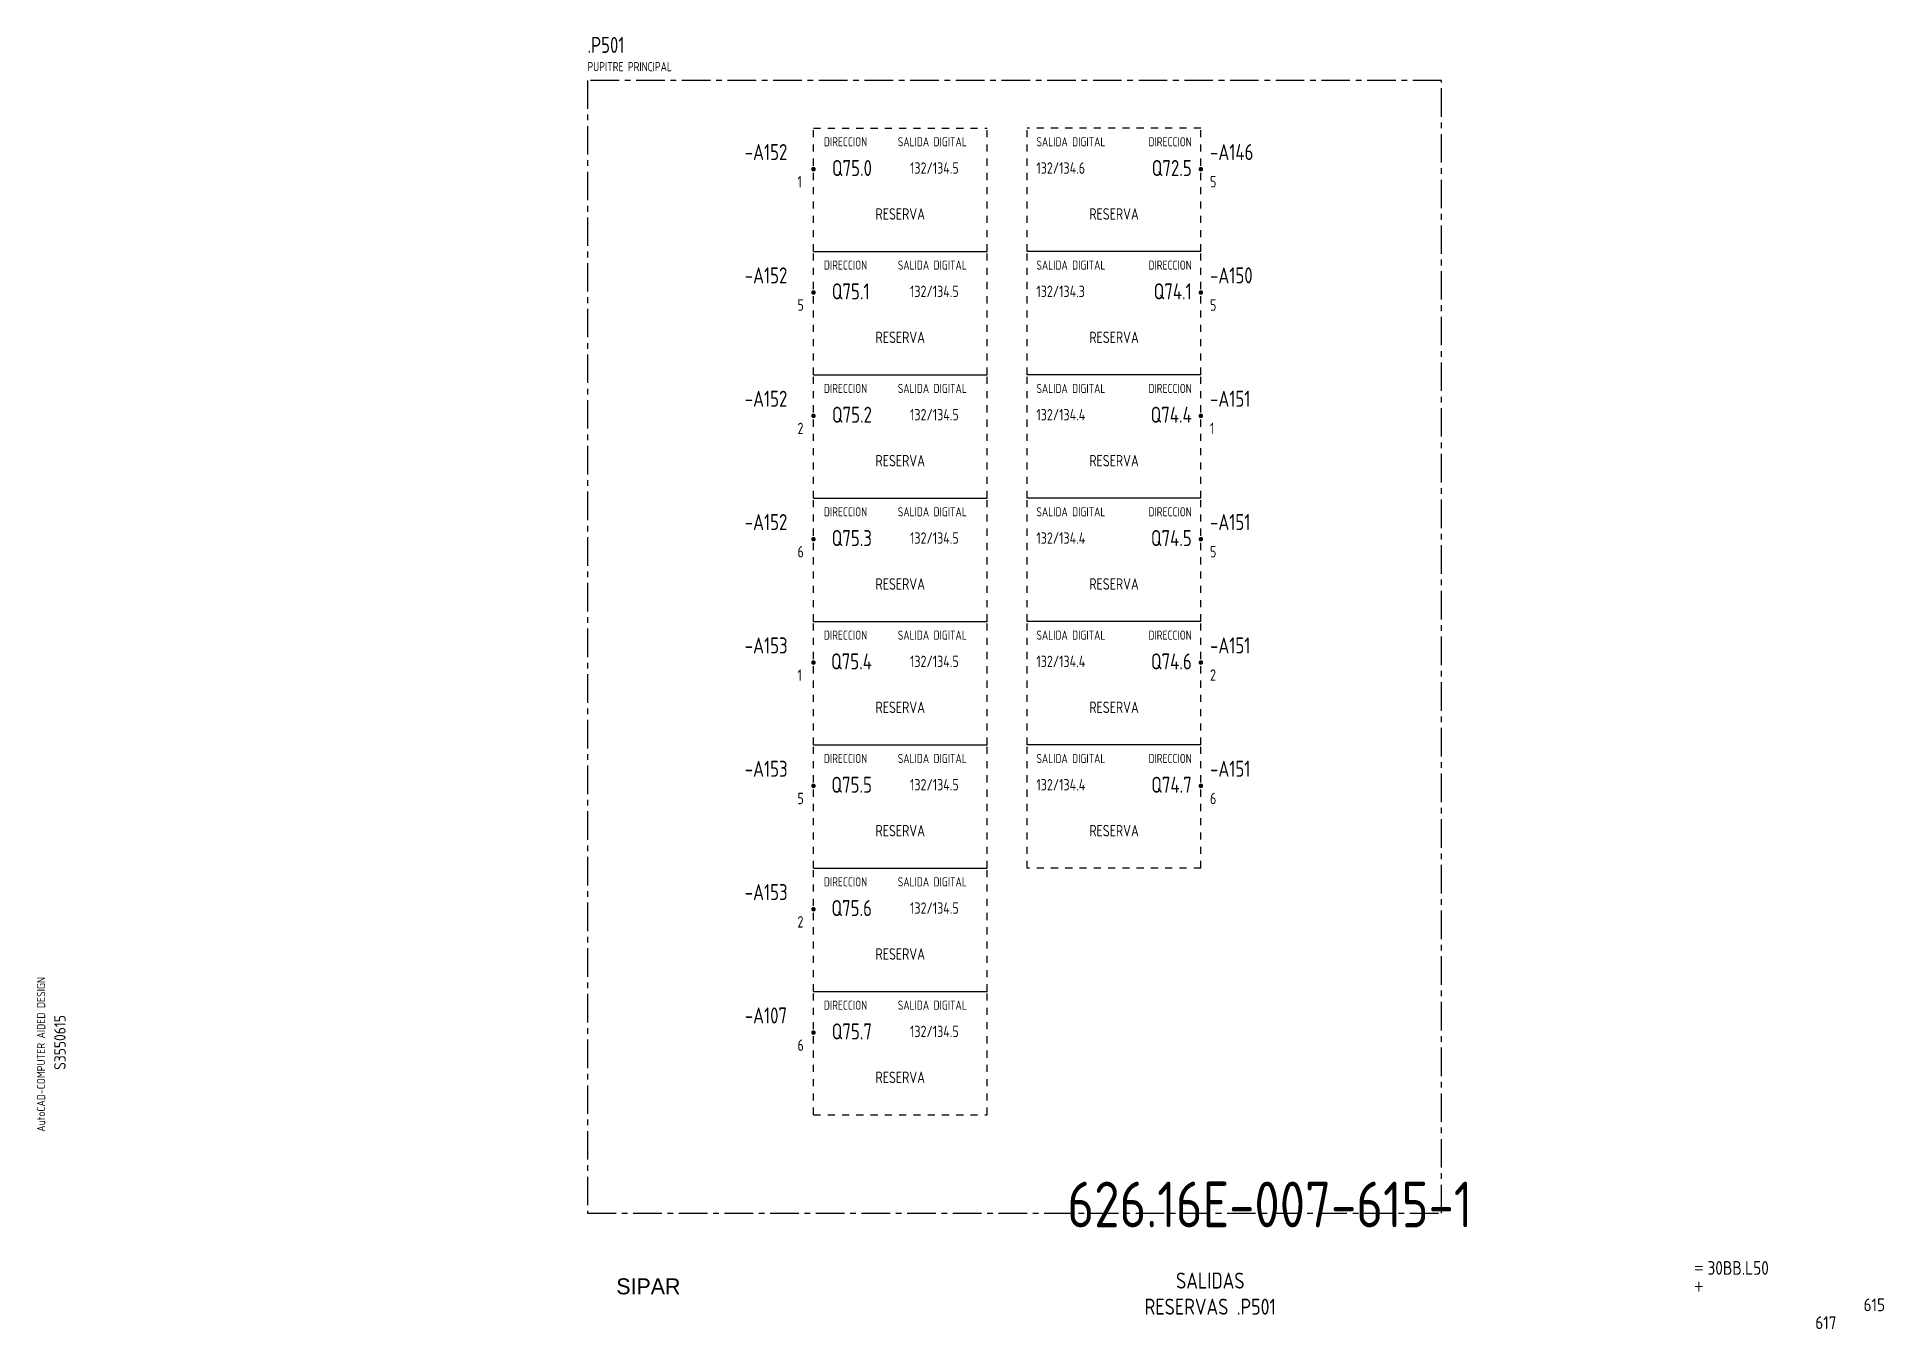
# Model space of a CAD drawing. Extents: x 10 to 414, y 6 to 288.
import ezdxf
from ezdxf.enums import TextEntityAlignment as Align

# ---------------------------------------------------------------- set-up
doc = ezdxf.new("R2010")
doc.units = 0
doc.header["$LTSCALE"] = 5
doc.header["$MEASUREMENT"] = 0
doc.linetypes.add('CENTER', pattern=[2, 1.25, -0.25, 0.25, -0.25])
doc.linetypes.add('HIDDEN1', pattern=[0.625, 0.3125, -0.3125])
doc.layers.get('0').update_dxf_attribs({"linetype": 'CONTINUOUS'})
doc.layers.add('3', color=3, linetype='CONTINUOUS')
doc.layers.add('CART', color=7, linetype='CONTINUOUS')
doc.styles.add('DIN', font='DIN.shx', dxfattribs={"width": 0.85})
doc.styles.add('N', font='ROMANS', dxfattribs={"width": 0.85, "height": 3})
doc.styles.add('X', font='UNIV.SHX', dxfattribs={"height": 3.5})

# ---------------------------------------------------------------- blocks, each defined once
blk = doc.blocks.new('B5-3')
at = {"linetype": 'Continuous', "const_width": 0.5}
blk.add_lwpolyline([(-0.25, 0, 1), (0.25, 0, 1)], format="xyb", close=True, dxfattribs=at)

msp = doc.modelspace()

# ---------------------------------------------------------------- linework, layer by layer
at = {"color": 3, "linetype": 'CENTER'}
for p, q in [((130.17, 279), (130.17, 31)), ((317.08, 279), (130.17, 279)), ((317.08, 31), (317.08, 279)), ((130.17, 31), (317.08, 31))]:
    msp.add_line(p, q, dxfattribs=at)
at = {"linetype": 'HIDDEN1'}
for p, q in [((179.64, 268.55), (217.64, 268.55)), ((179.64, 241.55), (179.64, 268.55)), ((217.64, 241.55), (217.64, 268.55)), ((226.44, 241.55), (226.44, 268.55)), ((264.44, 268.55), (226.44, 268.55)), ((264.44, 241.55), (264.44, 268.55)), ((179.64, 214.55), (179.64, 241.55)), ((217.64, 214.55), (217.64, 241.55)), ((226.44, 214.55), (226.44, 241.55)), ((264.44, 214.55), (264.44, 241.55)), ((179.64, 187.55), (179.64, 214.55)), ((217.64, 187.55), (217.64, 214.55)), ((226.44, 187.55), (226.44, 214.55)), ((264.44, 187.55), (264.44, 214.55)), ((179.64, 160.55), (179.64, 187.55)), ((217.64, 160.55), (217.64, 187.55)), ((226.44, 160.55), (226.44, 187.55)), ((264.44, 160.55), (264.44, 187.55)), ((179.64, 133.55), (179.64, 160.55)), ((217.64, 133.55), (217.64, 160.55)), ((226.44, 133.55), (226.44, 160.55)), ((264.44, 133.55), (264.44, 160.55)), ((179.64, 106.55), (179.64, 133.55)), ((217.64, 106.55), (217.64, 133.55)), ((226.44, 106.55), (226.44, 133.55)), ((264.44, 106.55), (264.44, 133.55)), ((179.64, 79.55), (179.64, 106.55)), ((217.64, 79.55), (217.64, 106.55)), ((264.44, 106.55), (226.44, 106.55)), ((179.64, 52.55), (179.64, 79.55)), ((217.64, 52.55), (217.64, 79.55)), ((179.64, 52.55), (217.64, 52.55))]:
    msp.add_line(p, q, dxfattribs=at)
at = {"linetype": 'Continuous'}
for p, q in [((179.64, 241.55), (217.64, 241.55)), ((264.44, 241.55), (226.44, 241.55)), ((179.64, 214.55), (217.64, 214.55)), ((264.44, 214.55), (226.44, 214.55)), ((179.64, 187.55), (217.64, 187.55)), ((264.44, 187.55), (226.44, 187.55)), ((179.64, 160.55), (217.64, 160.55)), ((264.44, 160.55), (226.44, 160.55)), ((179.64, 133.55), (217.64, 133.55)), ((264.44, 133.55), (226.44, 133.55)), ((179.64, 106.55), (217.64, 106.55)), ((179.64, 79.55), (217.64, 79.55))]:
    msp.add_line(p, q, dxfattribs=at)

# ---------------------------------------------------------------- block references
at = {"xscale": -1}
for p in [(179.64, 259.55), (179.64, 232.55), (179.64, 205.55), (179.64, 178.55), (179.64, 151.55), (179.64, 124.55), (179.64, 97.55), (179.64, 70.55)]:
    msp.add_blockref('B5-3', p, dxfattribs=at)
for p in [(264.44, 259.55), (264.44, 232.55), (264.44, 205.55), (264.44, 178.55), (264.44, 151.55), (264.44, 124.55)]:
    msp.add_blockref('B5-3', p)

# ---------------------------------------------------------------- texts
at = {"color": 3, "style": 'DIN', "width": 0.8}
msp.add_text('.P501', height=3.5, dxfattribs=at).set_placement((130.17, 285))
at = {"style": 'DIN', "width": 0.8}
for s, height, p in [('PUPITRE PRINCIPAL', 2, (130.17, 281)), ('132/134.5', 2.5, (200.78, 258.55)), ('132/134.6', 2.5, (228.44, 258.55)), ('1', 2.5, (176.14, 255.55)), ('5', 2.5, (266.44, 255.55)), ('5', 2.5, (176.14, 228.55)), ('132/134.5', 2.5, (200.78, 231.55)), ('132/134.3', 2.5, (228.44, 231.55)), ('5', 2.5, (266.44, 228.55)), ('132/134.5', 2.5, (200.78, 204.55)), ('132/134.4', 2.5, (228.44, 204.55)), ('2', 2.5, (176.14, 201.55)), ('1', 2.5, (266.44, 201.55)), ('132/134.5', 2.5, (200.78, 177.55)), ('132/134.4', 2.5, (228.44, 177.55)), ('6', 2.5, (176.14, 174.55)), ('5', 2.5, (266.44, 174.55)), ('1', 2.5, (176.14, 147.55)), ('132/134.5', 2.5, (200.78, 150.55)), ('132/134.4', 2.5, (228.44, 150.55)), ('2', 2.5, (266.44, 147.55)), ('132/134.5', 2.5, (200.78, 123.55)), ('132/134.4', 2.5, (228.44, 123.55)), ('5', 2.5, (176.14, 120.55)), ('6', 2.5, (266.44, 120.55)), ('132/134.5', 2.5, (200.78, 96.55)), ('2', 2.5, (176.14, 93.55)), ('6', 2.5, (176.14, 66.55)), ('132/134.5', 2.5, (200.78, 69.55))]:
    msp.add_text(s, height=height, dxfattribs=at).set_placement(p)
at = {"color": 1, "style": 'DIN', "width": 0.8}
for p in [(191.4, 264.55), (262.44, 264.55), (191.4, 237.55), (262.44, 237.55), (191.4, 210.55), (262.44, 210.55), (191.4, 183.55), (262.44, 183.55), (191.4, 156.55), (262.44, 156.55), (191.4, 129.55), (262.44, 129.55), (191.4, 102.55), (191.4, 75.55)]:
    msp.add_text('DIRECCION', height=2, dxfattribs=at).set_placement(p, align=Align.RIGHT)
for p in [(198.1, 264.55), (228.44, 264.55), (198.1, 237.55), (228.44, 237.55), (198.1, 210.55), (228.44, 210.55), (198.1, 183.55), (228.44, 183.55), (198.1, 156.55), (228.44, 156.55), (198.1, 129.55), (228.44, 129.55), (198.1, 102.55), (198.1, 75.55)]:
    msp.add_text('SALIDA DIGITAL', height=2, dxfattribs=at).set_placement(p)
at = {"style": 'DIN', "width": 0.8}
for p in [(198.64, 248.5), (245.44, 248.5), (198.64, 221.5), (245.44, 221.5), (198.64, 194.5), (245.44, 194.5), (198.64, 167.5), (245.44, 167.5), (198.64, 140.5), (245.44, 140.5), (198.64, 113.5), (245.44, 113.5), (198.64, 86.5), (198.64, 59.5)]:
    msp.add_text('RESERVA', height=2.5, dxfattribs=at).set_placement(p, align=Align.CENTER)
at = {"color": 2, "insert": (235.21, 37.92), "char_height": 10, "width": 111.0411, "attachment_point": 1, "style": 'DIN'}
msp.add_mtext('626.16E-007-615-1', dxfattribs=at)
at = {"layer": '3', "style": 'DIN', "width": 0.8}
for s, p in [('-A152', (164.6, 261.55)), ('-A146', (266.44, 261.55)), ('-A152', (164.6, 234.55)), ('-A150', (266.44, 234.55)), ('-A152', (164.6, 207.55)), ('-A151', (266.44, 207.55)), ('-A152', (164.6, 180.55)), ('-A151', (266.44, 180.55)), ('-A153', (164.6, 153.55)), ('-A151', (266.44, 153.55)), ('-A153 ', (164.6, 126.55)), ('-A151', (266.44, 126.55)), ('-A153', (164.6, 99.55)), ('-A107 ', (164.6, 72.55))]:
    msp.add_text(s, height=3.5, dxfattribs=at).set_placement(p)
for s, p in [('Q75.0', (192.44, 258.05)), ('Q72.5', (262.44, 258.05)), ('Q75.1', (191.93, 231.05)), ('Q74.1', (262.44, 231.05)), ('Q75.2', (192.44, 204.05)), ('Q74.4', (262.44, 204.05)), ('Q75.3', (192.44, 177.05)), ('Q74.5', (262.44, 177.05)), ('Q75.4', (192.44, 150.05)), ('Q74.6', (262.44, 150.05)), ('Q75.5', (192.44, 123.05)), ('Q74.7', (262.44, 123.05)), ('Q75.6', (192.44, 96.05)), ('Q75.7', (192.44, 69.05))]:
    msp.add_text(s, height=3.5, dxfattribs=at).set_placement(p, align=Align.RIGHT)
at = {"layer": '3', "color": 2, "style": 'DIN', "width": 0.85}
for s, p in [('SALIDAS', (266.5, 14.51)), ('RESERVAS .P501', (266.5, 8.8))]:
    msp.add_text(s, height=3.5, dxfattribs=at).set_placement(p, align=Align.CENTER)
at = {"layer": 'CART', "color": 1, "style": 'DIN', "width": 0.9}
msp.add_text('AutoCAD-COMPUTER AIDED DESIGN', height=1.8, rotation=90, dxfattribs=at).set_placement((11.47, 48.84))
at = {"layer": 'CART', "color": 3, "style": 'N', "width": 0.85}
for s, p in [('=', (372.24, 17.91)), ('+', (372.24, 13.87))]:
    msp.add_text(s, height=2.5, dxfattribs=at).set_placement(p)
at = {"layer": 'CART', "color": 3, "style": 'DIN', "width": 0.9, "flags": 1}
msp.add_attdef('S3550615', text='', height=2.5, rotation=90, dxfattribs=at).set_placement((15.95, 68.38), align=Align.CENTER)
at = {"layer": 'CART', "color": 3, "style": 'DIN', "width": 0.85}
msp.add_attdef('30BB.L50', text='', height=3, dxfattribs=at).set_placement((375.33, 16.63), align=Align.BOTTOM_LEFT)
at = {"layer": 'CART', "color": 6, "style": 'X', "flags": 1}
msp.add_attdef('SIPAR', text='', height=3.5, dxfattribs=at).set_placement((143.5, 15), align=Align.MIDDLE)
at = {"layer": 'CART', "color": 2, "style": 'DIN', "width": 0.9, "flags": 1}
msp.add_attdef('615', text='', height=2.8, dxfattribs=at).set_placement((414.2, 9.56), align=Align.RIGHT)
at = {"layer": 'CART', "color": 7, "style": 'DIN', "width": 0.9, "flags": 1}
msp.add_attdef('617', (398.93, 5.65), '', height=2.8, dxfattribs=at)

doc.saveas('drawing.dxf')
